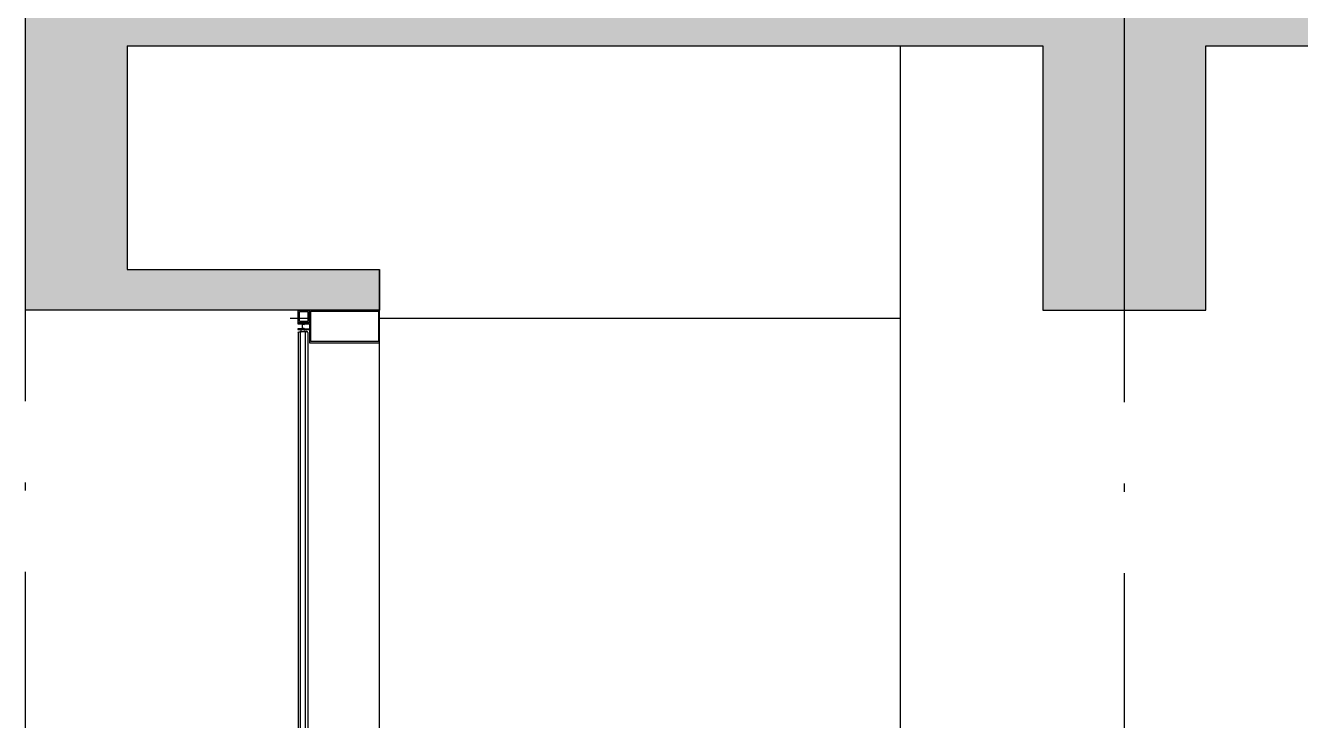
# Model space of a CAD drawing. Extents: x 1980812 to 2578970, y -669191 to 284498.
# Drawn here: x 2538768 to 2541901, y -262400 to -260690 of the extents above; entities that cross this region are included whole.
import ezdxf

# ---------------------------------------------------------------- set-up
doc = ezdxf.new("R2010")
doc.units = 0
doc.header["$LTSCALE"] = 1000
doc.header["$MEASUREMENT"] = 0
doc.linetypes.add('DOTE', pattern=[2.42, 2, -0.2, 0.02, -0.2])
for name, color, linetype in [('A-SECT-MBND-FINE', 252, 'Continuous'), ('A-SECT-MCUT', 1, 'Continuous'), ('A-SECT-MCUT-FINE', 137, 'Continuous'), ('dote', 1, 'DOTE'), ('SPACE_HATCH', 8, 'Continuous'), ('WALL', 4, 'Continuous'), ('WINDOW', 2, 'Continuous'), ('可见看线', 63, 'Continuous'), ('空线', 3, 'Continuous'), ('面层', 31, 'Continuous')]:
    doc.layers.add(name, color=color, linetype=linetype)

# ---------------------------------------------------------------- blocks, each defined once
blk = doc.blocks.new('19层')
at = {"layer": 'SPACE_HATCH'}
h = blk.add_hatch(color=256, dxfattribs=at)
h.dxf.hatch_style = 1
h.paths.add_polyline_path([(26200, -250), (19000, -250), (19000, -1350), (18500, -1350), (18500, -250), (14577.7, -250), (10600, -250), (10600, -250), (10600, -1350), (10100, -1350), (10100, -250), (3300, -250), (3300, -900), (2900, -900), (2900, -250), (50, -250), (50, -800), (670, -800), (670, -900), (-200, -900), (-200, 150), (-200, 350), (0, 350), (0, -150), (14234.9, -150), (28900, -150), (28900, 350), (29100, 350), (29100, 150), (29100, 150), (29100, -900), (28230, -900), (28230, -800), (28850, -800), (28850, -250), (26600, -250), (26600, -900), (26200, -900)])
at = {"layer": 'A-SECT-MBND-FINE'}
blk.add_line((26600, -900, 0), (26200, -900, 0), dxfattribs=at)
at = {"layer": 'A-SECT-MCUT', "elevation": 0}
for points in [[(28230, -940), (28230, -900), (28365.6, -900), (28402, -900), (28402, -932.3), (28418.7, -932.3), (28418.7, -933.1), (28415.2, -934), (28414.7, -933.5), (28402, -933.5), (28402, -940), (28402, -946.6), (28414.7, -946.6), (28415.2, -946), (28418.7, -946.9), (28418.7, -947.8), (28402, -947.8), (28402, -980), (28365.6, -980), (28230, -980)], [(28399, -902.5), (28233, -902.5), (28233, -940), (28233, -977.5), (28399, -977.5)], [(28430, -900), (28403, -900), (28403, -931.2), (28430, -931.2)], [(28427, -903), (28406, -903), (28406, -928.2), (28427, -928.2)], [(28419.3, -934.7), (28415.5, -935), (28414.6, -933.9), (28415.2, -933.5), (28415.7, -934), (28419.3, -933.1), (28419.3, -932.3), (28430.5, -932.3), (28430.5, -933.8), (28420.5, -933.8), (28420.5, -946.3), (28430.5, -946.3), (28430.5, -947.8), (28419.3, -947.8), (28419.3, -946.9), (28415.7, -946), (28415.2, -946.6), (28414.6, -946.1), (28415.5, -945), (28419.3, -945.3)], [(28419.3, -934.7), (28415.5, -935), (28414.6, -933.9), (28415.2, -933.5), (28415.7, -934), (28419.3, -933.1), (28419.3, -932.3), (28430.5, -932.3), (28430.5, -933.8), (28420.5, -933.8), (28420.5, -946.3), (28430.5, -946.3), (28430.5, -947.8), (28419.3, -947.8), (28419.3, -946.9), (28415.7, -946), (28415.2, -946.6), (28414.6, -946.1), (28415.5, -945), (28419.3, -945.3)], [(28419.3, -934.7), (28415.5, -935), (28414.6, -933.9), (28415.2, -933.5), (28415.7, -934), (28419.3, -933.1), (28419.3, -932.3), (28430.5, -932.3), (28430.5, -933.8), (28420.5, -933.8), (28420.5, -946.3), (28430.5, -946.3), (28430.5, -947.8), (28419.3, -947.8), (28419.3, -946.9), (28415.7, -946), (28415.2, -946.6), (28414.6, -946.1), (28415.5, -945), (28419.3, -945.3)]]:
    blk.add_lwpolyline(points, close=True, dxfattribs=at)
at = {"layer": 'A-SECT-MCUT-FINE'}
for p, q in [((28411, -953.7, 0), (28425, -953.7, 0)), ((28411, -953.7, 0), (28425, -953.7, 0)), ((28411, -953.7, 0), (28425, -953.7, 0)), ((28230, -2641.7, 0), (28230, -980, 0))]:
    blk.add_line(p, q, dxfattribs=at)
blk.add_circle((28412.2, -950.7, 0), 2.98, dxfattribs=at)
blk.add_circle((28412.2, -950.7, 0), 2.98, dxfattribs=at)
blk.add_circle((28412.2, -950.7, 0), 2.98, dxfattribs=at)
blk.add_arc((28428.8, -951.2, 0), 5.39, 140.5682, 207.9183, dxfattribs=at)
blk.add_arc((28428.8, -951.2, 0), 5.39, 140.5682, 207.9183, dxfattribs=at)
blk.add_arc((28428.8, -951.2, 0), 5.39, 140.5682, 207.9183, dxfattribs=at)
at = {"layer": 'WALL'}
for p, q in [((29100, -900, 0), (29100, 150, 0)), ((26200, -250, 0), (19000, -250, 0)), ((28850, -250, 0), (26600, -250, 0)), ((28850, -250, 0), (28850, -800, 0)), ((28230, -800, 0), (28230, -900, 0)), ((28850, -800, 0), (28230, -800, 0)), ((28230, -900, 0), (28230, -800, 0)), ((28230, -900, 0), (28430, -900, 0)), ((28230, -900, 0), (29100, -900, 0))]:
    blk.add_line(p, q, dxfattribs=at)
at = {"layer": 'WALL', "elevation": 0}
blk.add_lwpolyline([(26600, -250), (26600, -900), (26200, -900), (26200, -250)], dxfattribs=at)
at = {"layer": 'WINDOW'}
for p, q in [((28406, -954.7, 0), (28407, -953.7, 0)), ((28406, -954.7, 0), (28407, -953.7, 0)), ((28406, -954.7, 0), (28407, -953.7, 0)), ((28406, -954.7, 0), (28406, -2641.7, 0)), ((28407, -953.7, 0), (28411, -953.7, 0)), ((28407, -953.7, 0), (28411, -953.7, 0)), ((28407, -953.7, 0), (28411, -953.7, 0)), ((28411, -953.7, 0), (28412, -954.7, 0)), ((28411, -953.7, 0), (28412, -954.7, 0)), ((28411, -953.7, 0), (28412, -954.7, 0)), ((28412, -2641.7, 0), (28412, -954.7, 0)), ((28424, -2641.7, 0), (28424, -953.7, 0)), ((28425, -953.7, 0), (28424, -954.7, 0)), ((28425, -953.7, 0), (28424, -954.7, 0)), ((28425, -953.7, 0), (28424, -954.7, 0)), ((28429, -953.7, 0), (28425, -953.7, 0)), ((28429, -953.7, 0), (28425, -953.7, 0)), ((28429, -953.7, 0), (28425, -953.7, 0)), ((28430, -954.7, 0), (28429, -953.7, 0)), ((28430, -954.7, 0), (28429, -953.7, 0)), ((28430, -954.7, 0), (28429, -953.7, 0)), ((28430, -954.7, 0), (28430, -2641.7, 0))]:
    blk.add_line(p, q, dxfattribs=at)
at = {"layer": '可见看线'}
blk.add_line((26950, -4000, 0), (26950, -250, 0), dxfattribs=at)
at = {"layer": '面层'}
for p, q in [((28230, -920, 0), (26950, -920, 0)), ((28450, -920, 0), (28402, -920, 0))]:
    blk.add_line(p, q, dxfattribs=at)

msp = doc.modelspace()

# ---------------------------------------------------------------- linework, layer by layer
at = {"layer": 'dote'}
for p, q in [((2538768.4, -317274.3, 0), (2538768.4, -255997.6, 0)), ((2541468.4, -317277, 0), (2541468.4, -256000.4, 0))]:
    msp.add_line(p, q, dxfattribs=at)

# ---------------------------------------------------------------- block references
at = {"layer": '空线', "xscale": -1, "rotation": 359.9999999999997}
msp.add_blockref('19层', (2567868.4, -260490.4, 0), dxfattribs=at)

doc.saveas('drawing.dxf')
